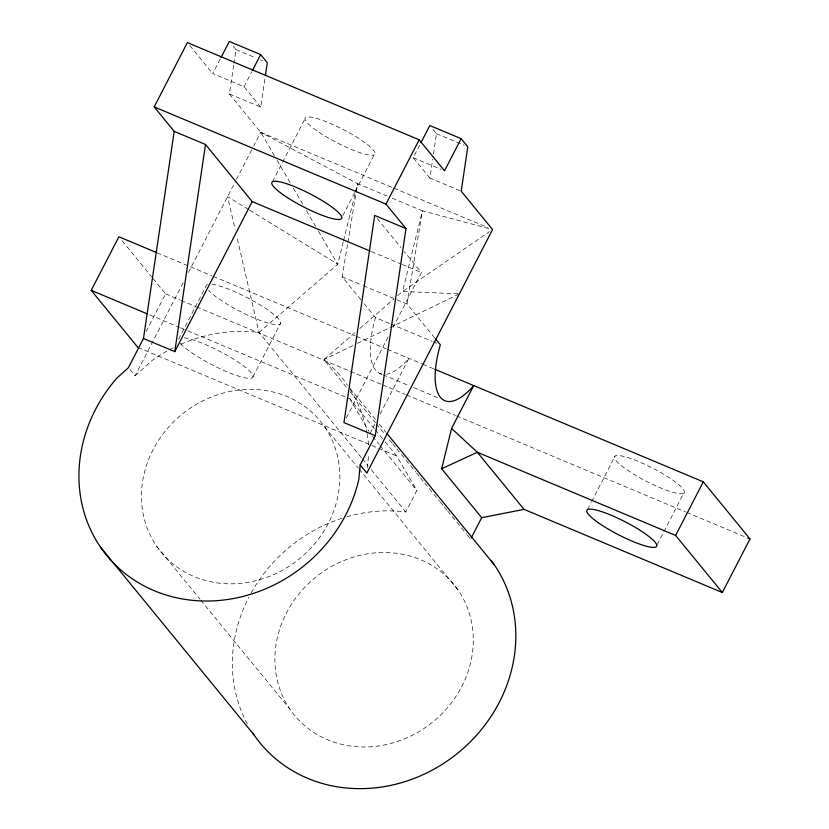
<?xml version="1.0" encoding="UTF-8"?>
<svg xmlns="http://www.w3.org/2000/svg" width="829" height="829" viewBox="0 0 829 829"><rect width="100%" height="100%" fill="white"/><g stroke="black" fill="none" stroke-linecap="round" stroke-linejoin="round"><path stroke-width="0.62" stroke-dasharray="4.14 3.11" d="M367.371 467.96L368.718 454.002M274.461 155.811L260.762 132.329L229.405 93.988L233.737 64.828M233.923 63.553L235.996 49.605L231.55 44.165M229.405 93.988L260.72 107.117L265.228 76.682M460.043 190.711L429.899 178.069L432.717 159.044M433.474 153.976L436.489 133.676L432.033 128.246M360.874 299.694L342.159 276.813L347.662 243.633M347.869 242.358L355.9 193.862M356.118 192.587L357.589 183.655L260.762 132.329L253.653 146.111M434.645 337.817L406.987 303.994L422.417 210.835L391.775 197.986M343.247 241.944L337.755 264.275L259.021 332.47A147.282 133.013 -39.3 0 0 179.872 344.667M343.548 240.711L357.589 183.655L387.06 196.017M260.72 107.117L244.037 86.724L212.732 73.594L220.431 58.672M244.037 86.724L251.736 71.802M146.163 331.496L165.582 293.88L152.474 277.85M129.894 369.496L135.086 375.838L183.696 281.642M188.442 272.451L235.871 180.556M236.462 179.406L253.063 147.261M178.577 339.32L206.234 285.736A41.73 7.751 27.3 0 1 207.851 284.295M272.523 181.717L305.714 117.417M253.032 376.708L280.689 323.123M342.823 215.581L354.667 192.608M355.268 191.468L374.231 154.722A39.274 7.295 27.3 0 0 329.3 123.013A39.274 7.295 27.3 0 0 316.388 130.464A39.274 7.295 27.3 0 0 374.231 154.722M429.899 178.069L413.225 157.676L420.334 143.894M346.325 418.003L388.884 335.538M393.019 327.517L421.401 272.544L404.189 251.508M370.159 433.401L374.853 424.303M380.128 414.075L408.873 358.387A69.543 26.922 -67.2 0 1 386.407 374.242M346.843 516.757A147.282 133.013 -39.3 0 1 405.796 511.939L416.863 490.499L396.614 455.94L383.506 439.909M587.502 509.597L591.036 502.747M591.626 501.607L615.159 456.012M657.2 544.622L683.676 493.317A39.274 7.295 27.3 0 0 638.744 461.608A39.274 7.295 27.3 0 0 625.833 469.059A39.274 7.295 27.3 0 0 683.676 493.317M135.086 375.838L152.059 360.501A147.282 133.013 -39.3 0 1 168.37 350.335M354.947 332.709L323.849 359.651L346.802 387.723M359.807 328.502L393.827 299.031M397.713 295.663L402.573 291.456L489.39 231.716M352.802 345.589L323.849 359.651A147.282 133.013 -39.3 0 1 347.424 385.164M357.444 343.341L459.38 293.839M458.085 293.777L402.573 291.456L422.417 210.835L491.328 229.208M235.996 49.605L255.705 57.875M260.347 59.823L262.669 60.786M436.489 133.676L464.313 145.355M413.225 157.676L441.049 169.344M260.762 132.329L392.708 187.665M393.899 188.162L487.804 227.54M371.361 251.56L401.143 264.057M402.334 264.555L421.401 272.544M342.159 276.813L362.2 285.207M363.371 285.704L406.987 303.994M364.128 303.673L375.516 317.6L389.661 323.528M390.842 324.025L432.096 341.32M433.266 341.817L436.81 343.299M157.064 252.793L211.965 275.808M213.157 276.316L355.175 335.859M356.366 336.367L386.2 348.874M387.392 349.372L421.837 363.817M423.018 364.314L433.629 368.76M379.495 373.299L381.858 374.283M383.029 374.781L408.966 385.651M413.681 387.63L438.427 398.013M165.582 293.88L179.893 299.88M181.085 300.378L195.395 306.378M196.587 306.885L381.454 384.407M382.646 384.905L405.308 394.407M406.5 394.905L455.401 415.412M456.592 415.909L685.583 511.939M686.775 512.436L746.411 537.441M149.635 314.854L179.437 327.351M180.629 327.849L186.587 330.356M187.779 330.854L349.911 398.842L374.49 428.894M137.925 347.465L377.537 447.94M378.729 448.437L396.614 455.94M248.513 209.488L227.581 196.628L235.146 229.332M249.612 210.162L337.755 264.275L318.181 230.731M377.154 218.452L400.915 247.508M189.831 45.605L212.732 73.594M349.879 388.179L376.117 420.262M379.402 424.272L385.962 432.292M350.087 391.734L375.506 422.821M376.325 423.816L384.521 433.847M389.443 439.857L391.899 442.873M392.718 443.867L396.003 447.878M396.822 448.883L415.681 471.939M416.5 472.944L419.785 476.955M420.604 477.96L423.878 481.97M424.697 482.975L439.463 501.017M440.282 502.022L443.556 506.032M444.385 507.037L446.841 510.042M447.66 511.047L466.52 534.104M467.338 535.109L469.805 538.114M375.309 429.888L382.687 438.914M372.615 436.406L379.174 444.417M379.993 445.422L416.863 490.499M361.517 457.795L259.021 332.47L236.897 236.876M362.335 458.8L368.076 465.815M371.361 469.825L405.796 511.939M324.73 427.018A103.097 93.107 -39.3 0 1 244.254 582.932A103.097 93.107 -39.3 0 1 153.002 449.836A103.097 93.107 -39.3 0 1 324.73 427.018L358.294 468.053M359.112 469.059L458.168 590.165A103.097 93.107 -39.3 0 1 377.692 746.079A103.097 93.107 -39.3 0 1 286.43 612.983A103.097 93.107 -39.3 0 1 458.168 590.165M122.153 240.783L151.655 276.845M156.598 546.176L199.986 599.222M200.805 600.217L290.026 709.323M349.911 398.842L368.853 431.173M277.073 160.287L290.772 183.769M293.383 188.235L302.523 203.893M306.429 210.597L315.569 226.255M247.291 723.852A147.282 133.013 -39.3 0 1 248.866 597.232M251.239 592.808A147.282 133.013 -39.3 0 1 341.994 518.249M350.232 389.454A147.282 133.013 -39.3 0 1 366.853 432.396M367.081 433.66A147.282 133.013 -39.3 0 1 368.573 445.09M169.51 349.724A147.282 133.013 -39.3 0 1 174.08 347.372M381.786 374.107A69.543 26.922 -67.2 0 1 375.516 317.6M211.892 284.233A41.73 7.751 27.3 0 1 269.591 311.144A41.73 7.751 27.3 0 1 263.726 321.714A41.73 7.751 27.3 0 1 208.556 290.223M184.235 337.817A41.73 7.751 27.3 0 1 243.073 365.558A41.73 7.751 27.3 0 1 233.27 374.304A41.73 7.751 27.3 0 1 179.499 342.035"/><path stroke-width="1.24" d="M154.194 106.9L385.993 204.1L406.003 228.576L375.268 435.712L360.211 464.882L358.791 479.566A147.282 133.013 -39.3 0 1 154.277 590.725A147.282 133.013 -39.3 0 1 116.868 378.117L128.412 367.682L143.469 338.501L174.204 131.376L154.194 106.9L187.375 42.6L419.173 139.8L444.531 170.805L461.121 138.65L429.816 125.521L420.925 142.743M143.469 338.501L174.774 351.631L205.509 144.505L174.204 131.376M265.415 75.418L267.301 62.735L260.627 54.579L229.322 41.45L221.022 57.522M434.8 369.257L703.293 481.846L749.996 538.943L722.339 592.528L524.052 509.379L481.68 517.679L441.65 468.737L451.577 428.438L473.701 385.568A69.543 26.922 -67.2 0 1 440.427 397.319A69.543 26.922 -67.2 0 1 440.344 344.781L435.463 338.812M137.925 347.465L91.221 290.357L118.879 236.773L155.873 252.285M252.337 70.652L260.627 54.579M174.774 351.631L252.213 201.602L205.509 144.505M385.993 204.1L419.173 139.8M471.204 537.99L481.68 517.679M722.339 592.528L675.635 535.43L703.293 481.846M441.65 468.737L477.349 452.282L675.635 535.43M406.003 228.576L374.698 215.447L343.962 422.583L375.268 435.712M252.213 201.602L370.169 251.063M747.603 537.948L749.996 538.943M91.221 290.357L147.251 313.859M451.577 428.438L477.349 452.282L524.052 509.379M461.121 138.65L467.794 146.806L461.204 191.198L492.561 229.54L366.884 473.038L360.211 464.882M386.78 433.287L494.188 564.632M100.547 547.233L253.995 734.857M491.203 560.466A147.282 133.013 -39.3 0 1 450.52 758.69A147.282 133.013 -39.3 0 1 252.576 732.732M283.197 194.763A39.274 7.295 27.3 0 0 341.04 219.022A39.274 7.295 27.3 0 0 296.108 187.313A39.274 7.295 27.3 0 0 283.197 194.763M598.175 522.643A39.274 7.295 27.3 0 0 656.019 546.902A39.274 7.295 27.3 0 0 611.087 515.192A39.274 7.295 27.3 0 0 598.175 522.643"/></g></svg>
